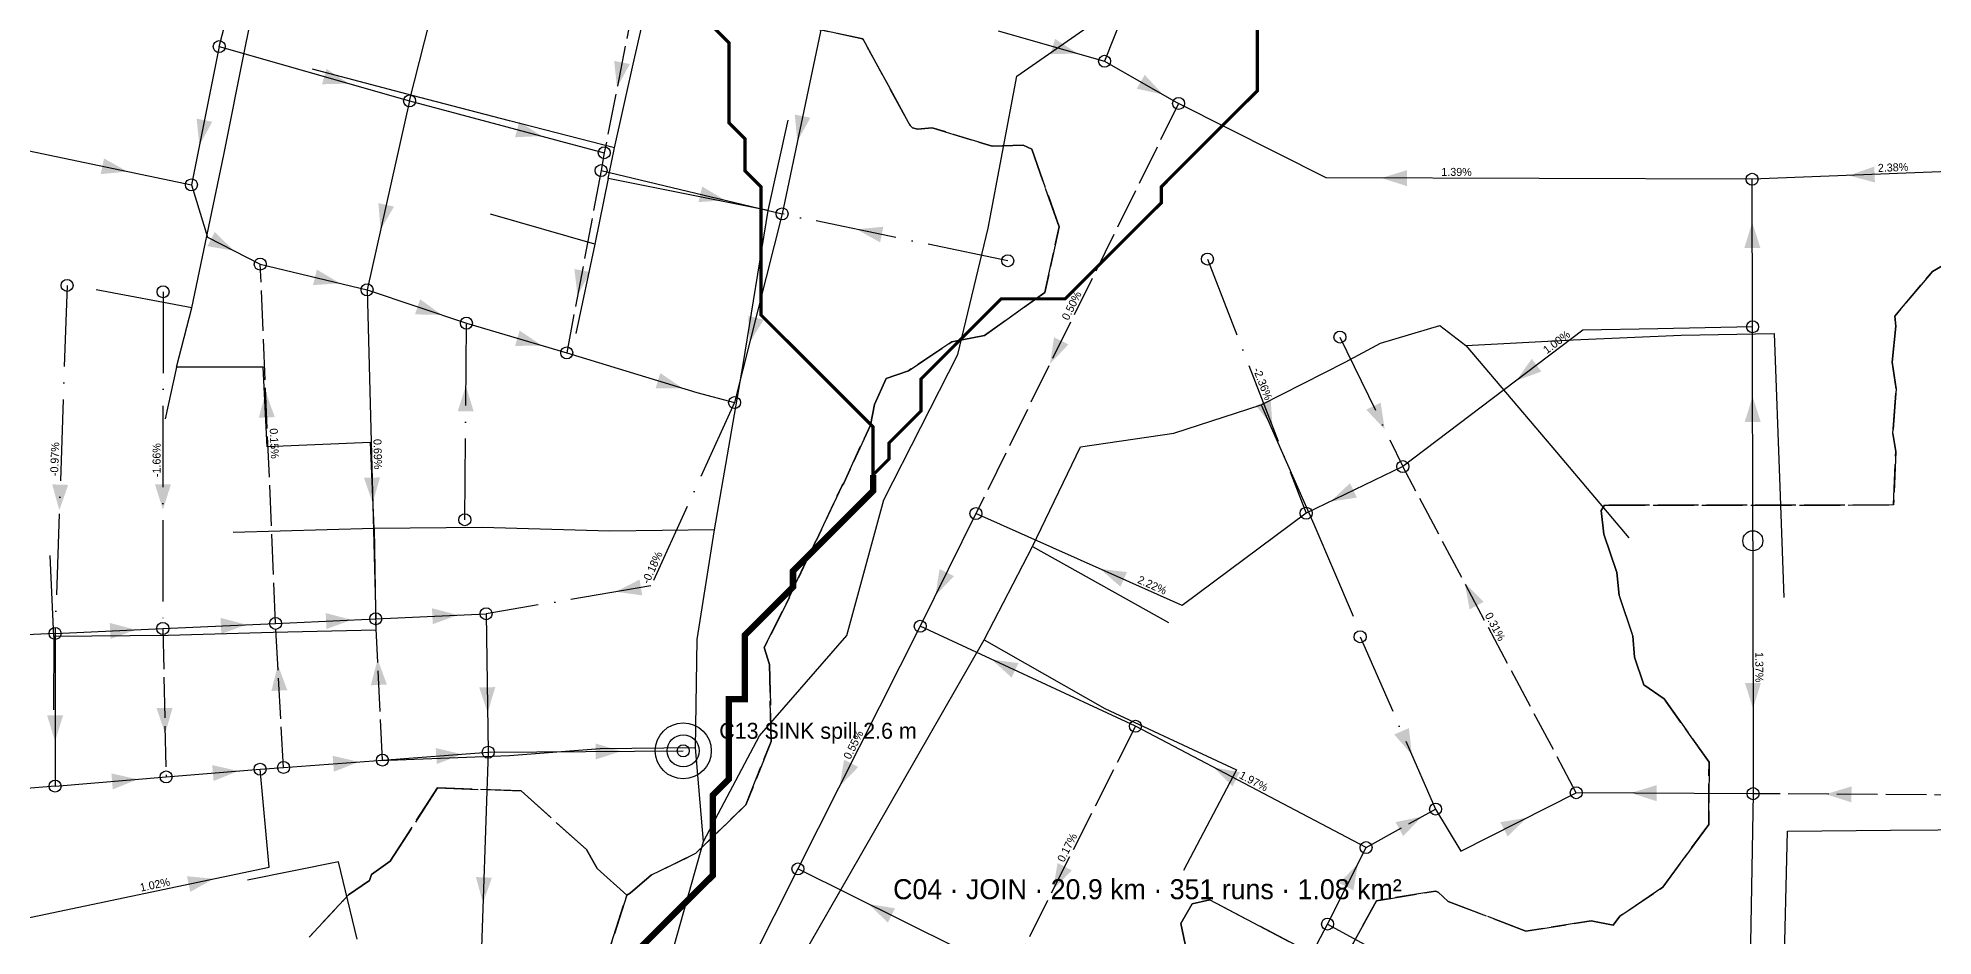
# Model space of a CAD drawing. Header units: metres. Extents: x 442821 to 452274, y 2561971 to 2571293.
# Drawn here: x 450271.3 to 450744.8, y 2568709.7 to 2568934.2 of the extents above; entities that cross this region are included whole.
import ezdxf
from ezdxf.enums import TextEntityAlignment as Align

# ---------------------------------------------------------------- set-up
doc = ezdxf.new("R2010")
doc.units = ezdxf.units.M
doc.header["$LTSCALE"] = 8
doc.linetypes.add('DASHDOT', pattern=[3.556, 2.54, -0.508, 0, -0.508])
doc.linetypes.add('DASHED', pattern=[1.524, 1.27, -0.254])
for name, color, linetype in [('A_ARROWS', 7, 'Continuous'), ('A_BUILT_2006', 252, 'Continuous'), ('A_CATCH_LABEL', 7, 'Continuous'), ('A_CATCHMENTS', 7, 'Continuous'), ('A_GRADIENT', 8, 'Continuous'), ('A_JUNCTIONS', 8, 'Continuous'), ('A_OUTLET_LABEL', 7, 'Continuous'), ('A_OUTLETS', 7, 'Continuous'), ('A_RUNS', 7, 'Continuous'), ('A_STREAMS', 5, 'Continuous')]:
    doc.layers.add(name, color=color, linetype=linetype)

msp = doc.modelspace()

# ---------------------------------------------------------------- linework, layer by layer
at = {"layer": 'A_ARROWS', "color": 1}
for points in [[(450531.04, 2568930.3), (450524.34, 2568930.13), (450525.44, 2568933.98)], [(450552.4, 2568920.07), (450545.85, 2568921.5), (450547.83, 2568924.97)], [(450606.98, 2568899.18), (450613.39, 2568901.16), (450613.37, 2568897.16)], [(450723.83, 2568899.8), (450730.14, 2568902.05), (450730.3, 2568898.06)], [(450699.65, 2568888.11), (450701.67, 2568881.72), (450697.67, 2568881.71)], [(450524.16, 2568852.74), (450525.2, 2568859.36), (450528.79, 2568857.59)], [(450640.66, 2568848.53), (450644.55, 2568853.99), (450646.97, 2568850.81)], [(450579.77, 2568837.09), (450575.59, 2568842.33), (450579.32, 2568843.78)], [(450607.8, 2568836.4), (450603.2, 2568841.28), (450606.8, 2568843.03)], [(450699.75, 2568844.6), (450701.76, 2568838.21), (450697.76, 2568838.2)], [(450594.25, 2568818.32), (450599.14, 2568822.9), (450600.88, 2568819.3)], [(450495.55, 2568794.82), (450496.59, 2568801.44), (450500.18, 2568799.67)], [(450536.74, 2568801.47), (450543.4, 2568800.69), (450541.77, 2568797.03)], [(450627.79, 2568797.97), (450632.56, 2568793.26), (450629.03, 2568791.38)], [(450509.63, 2568778.82), (450516.28, 2568777.94), (450514.59, 2568774.31)], [(450614.59, 2568755.03), (450610.19, 2568760.09), (450613.86, 2568761.69)], [(450471.62, 2568747.17), (450472.71, 2568753.78), (450476.28, 2568751.98)], [(450565.03, 2568751.88), (450571.62, 2568750.67), (450569.76, 2568747.13)], [(450669.34, 2568745.47), (450675.75, 2568747.43), (450675.73, 2568743.43)], [(450617.07, 2568739.54), (450612.44, 2568734.69), (450610.5, 2568738.19)], [(450643.31, 2568739.28), (450638.51, 2568734.6), (450636.7, 2568738.17)], [(450524.97, 2568721.35), (450526.06, 2568727.96), (450529.64, 2568726.16)], [(450601.1, 2568727.75), (450600, 2568721.14), (450596.43, 2568722.94)], [(450478.84, 2568717.71), (450485.46, 2568716.65), (450483.68, 2568713.07)]]:
    msp.add_solid(points, dxfattribs=at)
at = {"layer": 'A_ARROWS', "color": 3}
for points in [[(450348.98, 2568922.79), (450342.27, 2568922.62), (450343.37, 2568926.47)], [(450415.99, 2568921.8), (450415.26, 2568928.46), (450419.19, 2568927.69)], [(450311.63, 2568907.36), (450310.93, 2568914.03), (450314.85, 2568913.25)], [(450397.21, 2568909.67), (450390.51, 2568909.38), (450391.54, 2568913.25)], [(450461.04, 2568908.38), (450460.39, 2568915.05), (450464.31, 2568914.23)], [(450293.65, 2568900.81), (450286.98, 2568900.16), (450287.8, 2568904.08)], [(450443.03, 2568893.62), (450436.34, 2568893.16), (450437.27, 2568897.05)], [(450356.9, 2568886.22), (450356.35, 2568892.91), (450360.26, 2568892.03)], [(450320.24, 2568881.02), (450313.63, 2568882.14), (450315.45, 2568885.71)], [(450475.87, 2568886.35), (450482.54, 2568887.01), (450481.73, 2568883.09)], [(450346.73, 2568872.87), (450340.04, 2568872.42), (450340.98, 2568876.31)], [(450406.11, 2568869.77), (450405.33, 2568876.43), (450409.26, 2568875.69)], [(450372.2, 2568864.96), (450365.5, 2568865.1), (450366.77, 2568868.89)], [(450397.22, 2568857.31), (450390.51, 2568857.21), (450391.65, 2568861.05)], [(450449.12, 2568858.04), (450448.75, 2568864.74), (450452.63, 2568863.76)], [(450378.22, 2568847.25), (450380.17, 2568840.83), (450376.17, 2568840.87)], [(450432.34, 2568846.65), (450425.63, 2568846.6), (450426.8, 2568850.43)], [(450328.2, 2568845.74), (450330.47, 2568839.43), (450326.47, 2568839.26)], [(450276.63, 2568816.15), (450274.85, 2568822.61), (450278.85, 2568822.48)], [(450302.52, 2568816.25), (450300.52, 2568822.65), (450304.52, 2568822.65)], [(450354.93, 2568817.9), (450352.76, 2568824.25), (450356.76, 2568824.35)], [(450415.65, 2568795.77), (450421.62, 2568798.81), (450422.29, 2568794.87)], [(450323.4, 2568787.54), (450317.1, 2568785.24), (450316.92, 2568789.24)], [(450349.68, 2568788.74), (450343.38, 2568786.45), (450343.2, 2568790.44)], [(450376.24, 2568789.95), (450369.93, 2568787.66), (450369.75, 2568791.66)], [(450295.73, 2568786.27), (450289.43, 2568783.98), (450289.24, 2568787.97)], [(450331.25, 2568777.45), (450333.6, 2568771.17), (450329.61, 2568770.95)], [(450356.17, 2568778.88), (450358.47, 2568772.58), (450354.47, 2568772.39)], [(450383.65, 2568765.5), (450381.55, 2568771.87), (450385.55, 2568771.93)], [(450303.07, 2568760.32), (450300.93, 2568766.67), (450304.93, 2568766.76)], [(450275.57, 2568758.45), (450273.57, 2568764.85), (450277.57, 2568764.85)], [(450377.21, 2568755.17), (450370.97, 2568752.7), (450370.68, 2568756.69)], [(450417.04, 2568755.9), (450410.65, 2568753.85), (450410.63, 2568757.85)], [(450321.38, 2568750.97), (450315.17, 2568748.45), (450314.84, 2568752.43)], [(450351.46, 2568753.25), (450345.23, 2568750.78), (450344.93, 2568754.77)], [(450296.2, 2568748.89), (450289.98, 2568746.37), (450289.65, 2568750.36)], [(450315.21, 2568724.02), (450309.36, 2568720.75), (450308.53, 2568724.66)]]:
    msp.add_solid(points, dxfattribs=at)
at = {"layer": 'A_ARROWS', "color": 2}
for points in [[(450699.83, 2568766.59), (450697.82, 2568772.98), (450701.82, 2568772.99)], [(450718.05, 2568745.17), (450724.46, 2568747.12), (450724.43, 2568743.12)], [(450382.5, 2568717.99), (450380.72, 2568724.45), (450384.72, 2568724.31)]]:
    msp.add_solid(points, dxfattribs=at)
at = {"layer": 'A_BUILT_2006', "color": 252}
for points in [[(450322.89, 2568930.9), (450327.44, 2568953.53)], [(450420, 2568927.63), (450424.74, 2568948.47)], [(450515.87, 2568924.62), (450536.39, 2568938.88)], [(450317.74, 2568905), (450322.89, 2568930.9)], [(450364.79, 2568919.84), (450339.87, 2568926.43)], [(450415.35, 2568906.71), (450420, 2568927.63)], [(450508.75, 2568886.68), (450515.87, 2568924.62)], [(450389.1, 2568913.47), (450364.79, 2568919.84)], [(450415.35, 2568906.71), (450389.1, 2568913.47)], [(450453.78, 2568891.06), (450458.76, 2568913.67)], [(450309.76, 2568866.72), (450317.74, 2568905)], [(450413.8, 2568899.1), (450414.58, 2568903.1), (450415.35, 2568906.71)], [(450413.8, 2568899.1), (450410.44, 2568882.66)], [(450453.78, 2568891.06), (450413.8, 2568899.1)], [(450410.44, 2568882.66), (450384.4, 2568890.15)], [(450447.5, 2568852.59), (450453.78, 2568891.06)], [(450501.11, 2568855.07), (450508.75, 2568886.68)], [(450410.44, 2568882.66), (450405.68, 2568860.34)], [(450309.76, 2568866.72), (450285.87, 2568871.26)], [(450305.94, 2568851.87), (450309.76, 2568866.72)], [(450606.75, 2568857.9), (450621.61, 2568862.36), (450628.05, 2568857.36)], [(450681.92, 2568859.88), (450705.11, 2568860.34)], [(450705.11, 2568860.34), (450706.55, 2568822.03)], [(450597.91, 2568853.13), (450606.75, 2568857.9)], [(450628.05, 2568857.36), (450654.93, 2568858.74)], [(450628.05, 2568857.36), (450649.81, 2568831.78)], [(450654.93, 2568858.74), (450681.92, 2568859.88)], [(450305.94, 2568851.87), (450303.05, 2568839.02)], [(450327.59, 2568851.89), (450305.94, 2568851.87)], [(450328.58, 2568832.02), (450327.59, 2568851.89)], [(450440.35, 2568811.24), (450447.5, 2568852.59)], [(450482.69, 2568818.71), (450501.11, 2568855.07)], [(450576.97, 2568842.45), (450597.91, 2568853.13)], [(450555.12, 2568835.39), (450576.97, 2568842.45)], [(450576.97, 2568842.45), (450590.11, 2568812.65)], [(450354.36, 2568833.07), (450328.58, 2568832.02)], [(450355.29, 2568811.59), (450354.36, 2568833.07)], [(450519.82, 2568807.09), (450531.83, 2568831.96)], [(450531.83, 2568831.96), (450555.12, 2568835.39)], [(450649.81, 2568831.78), (450668.79, 2568809.24)], [(450473.4, 2568784.82), (450482.69, 2568818.71)], [(450706.55, 2568822.03), (450707.52, 2568794.3)], [(450355.29, 2568811.59), (450320.09, 2568810.54)], [(450382.29, 2568811.86), (450355.29, 2568811.59)], [(450355.29, 2568811.59), (450355.74, 2568786.14)], [(450414.22, 2568810.93), (450382.29, 2568811.86)], [(450440.35, 2568811.24), (450414.22, 2568810.93)], [(450436.03, 2568783.83), (450440.35, 2568811.24)], [(450590.11, 2568812.65), (450599.9, 2568789.68)], [(450275.23, 2568784.56), (450274.35, 2568804.83)], [(450507.74, 2568783.77), (450519.82, 2568807.09)], [(450519.82, 2568807.09), (450553.76, 2568788.1)], [(450275.23, 2568784.56), (450275.2, 2568766.28)], [(450303.85, 2568784.87), (450275.23, 2568784.56)], [(450330.04, 2568785.61), (450303.85, 2568784.87)], [(450355.74, 2568786.14), (450330.04, 2568785.61)], [(450451.62, 2568759.79), (450473.4, 2568784.82)], [(450435.6, 2568756.73), (450436.03, 2568783.83)], [(450490.84, 2568754.27), (450507.74, 2568783.77)], [(450507.74, 2568783.77), (450537.84, 2568766.59)], [(450537.84, 2568766.59), (450570.8, 2568751.22)], [(450411.79, 2568756.47), (450389.13, 2568754.72)], [(450435.6, 2568756.73), (450411.79, 2568756.47)], [(450437.6, 2568733.36), (450435.6, 2568756.73)], [(450437.6, 2568733.36), (450451.62, 2568759.79)], [(450389.13, 2568754.72), (450356.82, 2568753.52)], [(450473.94, 2568724.76), (450490.84, 2568754.27)], [(450570.8, 2568751.22), (450557.53, 2568726.08)], [(450428.92, 2568702.51), (450437.6, 2568733.36)], [(450707.56, 2568697.97), (450708.42, 2568735.91)], [(450708.42, 2568735.91), (450734.2, 2568736.2)], [(450734.2, 2568736.2), (450757.95, 2568736.34)], [(450346.4, 2568728.28), (450323.66, 2568723.66)], [(450351.08, 2568708.92), (450346.4, 2568728.28)], [(450454.24, 2568690.52), (450473.94, 2568724.76)]]:
    msp.add_lwpolyline(points, dxfattribs=at)
at = {"layer": 'A_CATCHMENTS', "color": 3, "linetype": 'DASHED'}
msp.add_lwpolyline([(450458.97, 2568937.86), (450477.4, 2568933.99), (450489.21, 2568912.32), (450489.85, 2568911.74), (450491.05, 2568911.43), (450494.73, 2568911.73), (450509.76, 2568907.11), (450517.49, 2568907.43), (450519.6, 2568906.41), (450526.49, 2568887.02), (450522.89, 2568870.58), (450507.81, 2568859.81), (450499.61, 2568858.23), (450488.79, 2568850.99), (450483.24, 2568849.08), (450480.31, 2568842.61), (450479.31, 2568837.45), (450472.62, 2568822.89), (450472.2, 2568822.36), (450465.83, 2568808.7), (450465.65, 2568808.47), (450459.09, 2568794.6), (450458.99, 2568794.13), (450452.79, 2568781.85), (450454.12, 2568777.57), (450454.47, 2568758.38), (450448.19, 2568742.53), (450435.6, 2568730.31), (450424.63, 2568724.99), (450419.26, 2568720.39), (450418.46, 2568719.97), (450411.04, 2568726.62), (450408.34, 2568731.34), (450391.99, 2568746.01), (450371.16, 2568746.73), (450359.28, 2568728.41), (450354.66, 2568725.12), (450354.15, 2568723.6), (450348.91, 2568720.02), (450339.05, 2568709.4)], dxfattribs=at)
at = {"layer": 'A_CATCHMENTS', "color": 1, "linetype": 'DASHED'}
for points in [[(450414.51, 2568707.77), (450418.46, 2568719.97), (450419.26, 2568720.39), (450424.63, 2568724.99), (450435.6, 2568730.31), (450448.19, 2568742.53), (450454.47, 2568758.38), (450454.12, 2568777.57), (450452.79, 2568781.85), (450458.99, 2568794.13), (450459.09, 2568794.6), (450465.65, 2568808.47), (450465.83, 2568808.7), (450472.2, 2568822.36), (450472.62, 2568822.89), (450479.31, 2568837.45), (450480.31, 2568842.61), (450483.24, 2568849.08), (450488.79, 2568850.99), (450499.61, 2568858.23), (450507.81, 2568859.81), (450522.89, 2568870.58), (450526.49, 2568887.02), (450519.6, 2568906.41), (450517.49, 2568907.43), (450509.76, 2568907.11), (450494.73, 2568911.73), (450491.05, 2568911.43), (450489.85, 2568911.74), (450489.21, 2568912.32), (450477.4, 2568933.99), (450458.97, 2568937.86)], [(450748.31, 2568877.93), (450744.66, 2568875.8), (450735.24, 2568864.64), (450735.53, 2568862.15), (450734.59, 2568853.12), (450735.57, 2568846.48), (450734.74, 2568835.29), (450735.53, 2568830.81), (450734.95, 2568817.46), (450662.69, 2568817.39), (450661.88, 2568816.1), (450662.57, 2568810.2), (450665.82, 2568800.58), (450666.39, 2568794.8), (450669.81, 2568784.78), (450670.19, 2568779.4), (450672.57, 2568772.53), (450677.63, 2568768.98), (450688.85, 2568753.19), (450688.76, 2568737.57), (450677.29, 2568721.91), (450666.54, 2568714.64), (450664.9, 2568712.4), (450659.41, 2568713.5), (450643.11, 2568710.96), (450623.69, 2568718.34), (450621.15, 2568720.71), (450620.54, 2568720.93), (450605.74, 2568718.54), (450596.53, 2568701.69), (450564.09, 2568718.74), (450559.73, 2568717.73), (450556.83, 2568712.86), (450558.26, 2568706.12)]]:
    msp.add_lwpolyline(points, dxfattribs=at)
at = {"layer": 'A_CATCHMENTS', "color": 2, "linetype": 'DASHED'}
for points in [[(450558.26, 2568706.12), (450556.83, 2568712.86), (450559.73, 2568717.73), (450564.09, 2568718.74), (450596.53, 2568701.69), (450605.74, 2568718.54), (450620.54, 2568720.93), (450621.15, 2568720.71), (450623.69, 2568718.34), (450643.11, 2568710.96), (450659.41, 2568713.5), (450664.9, 2568712.4), (450666.54, 2568714.64), (450677.29, 2568721.91), (450688.76, 2568737.57), (450688.85, 2568753.19), (450677.63, 2568768.98), (450672.57, 2568772.53), (450670.19, 2568779.4), (450669.81, 2568784.78), (450666.39, 2568794.8), (450665.82, 2568800.58), (450662.57, 2568810.2), (450661.88, 2568816.1), (450662.69, 2568817.39), (450734.95, 2568817.46), (450735.53, 2568830.81), (450734.74, 2568835.29), (450735.57, 2568846.48), (450734.59, 2568853.12), (450735.53, 2568862.15), (450735.24, 2568864.64), (450744.66, 2568875.8), (450748.31, 2568877.93)], [(450339.05, 2568709.4), (450348.91, 2568720.02), (450354.15, 2568723.6), (450354.66, 2568725.12), (450359.28, 2568728.41), (450371.16, 2568746.73), (450391.99, 2568746.01), (450408.34, 2568731.34), (450411.04, 2568726.62), (450418.46, 2568719.97), (450414.51, 2568707.77)]]:
    msp.add_lwpolyline(points, dxfattribs=at)
at = {"layer": 'A_JUNCTIONS'}
for centre in [(450316.58, 2568932.02), (450537.82, 2568928.37), (450364.16, 2568918.47), (450556.32, 2568917.83), (450412.8, 2568905.52), (450309.64, 2568897.47), (450412.01, 2568901.03), (450699.61, 2568898.86), (450457.23, 2568890.22), (450326.83, 2568877.66), (450513.62, 2568878.51), (450563.52, 2568878.93), (450278.55, 2568872.35), (450302.55, 2568870.75), (450353.52, 2568871.23), (450378.34, 2568862.9), (450596.62, 2568859.43), (450699.74, 2568862), (450403.41, 2568855.48), (450445.35, 2568843.05), (450612.34, 2568827.04), (450377.96, 2568813.78), (450505.68, 2568815.32), (450588.19, 2568815.4), (450330.68, 2568787.87), (450355.69, 2568789.01), (450383.27, 2568790.27), (450275.58, 2568785.35), (450302.5, 2568786.58), (450491.75, 2568787.13), (450601.68, 2568784.54), (450545.52, 2568762.15), (450383.8, 2568755.66), (450432.53, 2568756.01), (450326.79, 2568751.41), (450332.66, 2568751.85), (450357.35, 2568753.69), (450275.56, 2568747.19), (450303.31, 2568749.48), (450655.67, 2568745.54), (450699.85, 2568745.3), (450620.52, 2568741.46), (450603.14, 2568731.82), (450461.19, 2568726.48), (450593.53, 2568712.72)]:
    msp.add_circle(centre, 1.5, dxfattribs=at)
at = {"layer": 'A_JUNCTIONS', "color": 30}
msp.add_circle((450699.79, 2568808.51), 2.5, dxfattribs=at)
at = {"layer": 'A_OUTLETS', "color": 1}
for radius in [7, 4]:
    msp.add_circle((450432.53, 2568756.01), radius, dxfattribs=at)
at = {"layer": 'A_RUNS', "color": 1}
for points in [[(450545.92, 2569067.29), (450549.71, 2568958.5), (450537.82, 2568928.37)], [(450511.26, 2568935.94), (450537.82, 2568928.37)], [(450537.82, 2568928.37), (450556.32, 2568917.83)], [(450699.61, 2568898.86), (450593.21, 2568899.23), (450556.32, 2568917.83)], [(450770.14, 2568901.62), (450699.61, 2568898.86)], [(450699.74, 2568862), (450699.61, 2568898.86)], [(450699.74, 2568862), (450676.05, 2568861.52), (450657.29, 2568861.15), (450612.34, 2568827.04)], [(450699.79, 2568808.51), (450699.74, 2568862)], [(450612.34, 2568827.04), (450588.19, 2568815.4)], [(450505.68, 2568815.32), (450491.75, 2568787.13)], [(450588.19, 2568815.4), (450557.16, 2568792.36), (450505.68, 2568815.32)], [(450491.75, 2568787.13), (450461.19, 2568726.48)], [(450545.52, 2568762.15), (450491.75, 2568787.13)], [(450603.14, 2568731.82), (450545.52, 2568762.15)], [(450620.52, 2568741.46), (450626.82, 2568730.91), (450655.67, 2568745.54)], [(450699.85, 2568745.3), (450655.67, 2568745.54)], [(450593.53, 2568712.72), (450603.14, 2568731.82)], [(450461.19, 2568726.48), (450425.64, 2568656.02), (450410.06, 2568625.14)], [(450514.27, 2568700.1), (450461.19, 2568726.48)]]:
    msp.add_lwpolyline(points, dxfattribs=at)
at = {"layer": 'A_RUNS', "color": 3}
for points in [[(450316.58, 2568932.02), (450329.32, 2568980.26)], [(450364.16, 2568918.47), (450376.7, 2568968.07)], [(450468.8, 2568945.4), (450457.23, 2568890.22)], [(450316.58, 2568932.02), (450309.64, 2568897.47)], [(450316.58, 2568932.02), (450364.16, 2568918.47)], [(450364.16, 2568918.47), (450353.52, 2568871.23)], [(450364.16, 2568918.47), (450412.8, 2568905.52)], [(450259.88, 2568907.87), (450309.64, 2568897.47)], [(450412.01, 2568901.03), (450457.23, 2568890.22)], [(450309.64, 2568897.47), (450313.64, 2568884.38), (450326.83, 2568877.66)], [(450457.23, 2568890.22), (450445.35, 2568843.05)], [(450326.83, 2568877.66), (450353.52, 2568871.23)], [(450353.52, 2568871.23), (450378.34, 2568862.9)], [(450353.52, 2568871.23), (450355.69, 2568789.01)], [(450378.34, 2568862.9), (450403.41, 2568855.48)], [(450403.41, 2568855.48), (450435.95, 2568845.54), (450445.35, 2568843.05)], [(450355.69, 2568789.01), (450383.27, 2568790.27)], [(450383.27, 2568790.27), (450383.8, 2568755.66)], [(450275.58, 2568785.35), (450242.93, 2568783.85)], [(450275.58, 2568785.35), (450275.56, 2568747.19)], [(450275.58, 2568785.35), (450302.5, 2568786.58)], [(450302.5, 2568786.58), (450330.68, 2568787.87)], [(450330.68, 2568787.87), (450355.69, 2568789.01)], [(450383.8, 2568755.66), (450432.53, 2568756.01)], [(450248.56, 2568710), (450329.06, 2568726.94), (450326.79, 2568751.41)], [(450303.31, 2568749.48), (450326.79, 2568751.41)], [(450326.79, 2568751.41), (450332.66, 2568751.85)], [(450332.66, 2568751.85), (450357.35, 2568753.69)], [(450357.35, 2568753.69), (450383.8, 2568755.66)], [(450275.56, 2568747.19), (450303.31, 2568749.48)]]:
    msp.add_lwpolyline(points, dxfattribs=at)
at = {"layer": 'A_RUNS', "color": 3, "linetype": 'DASHED'}
for points in [[(450422.72, 2568956.03), (450412.8, 2568905.52)], [(450412.8, 2568905.52), (450412.01, 2568901.03)], [(450412.01, 2568901.03), (450403.41, 2568855.48)], [(450330.68, 2568787.87), (450326.83, 2568877.66)], [(450302.5, 2568786.58), (450303.31, 2568749.48)], [(450332.66, 2568751.85), (450330.68, 2568787.87)], [(450357.35, 2568753.69), (450355.69, 2568789.01)], [(450275.56, 2568747.19), (450244.39, 2568744.62)]]:
    msp.add_lwpolyline(points, dxfattribs=at)
at = {"layer": 'A_RUNS', "color": 1, "linetype": 'DASHED'}
for points in [[(450556.32, 2568917.83), (450505.68, 2568815.32)], [(450655.67, 2568745.54), (450612.34, 2568827.04)], [(450545.52, 2568762.15), (450514.27, 2568700.1)], [(450603.14, 2568731.82), (450620.52, 2568741.46)]]:
    msp.add_lwpolyline(points, dxfattribs=at)
at = {"layer": 'A_RUNS', "color": 3, "linetype": 'DASHDOT'}
for points in [[(450513.62, 2568878.51), (450457.23, 2568890.22)], [(450278.55, 2568872.35), (450275.58, 2568785.35)], [(450302.55, 2568870.75), (450302.5, 2568786.58)], [(450377.96, 2568813.78), (450378.34, 2568862.9)], [(450445.35, 2568843.05), (450424.45, 2568797.26), (450383.27, 2568790.27)]]:
    msp.add_lwpolyline(points, dxfattribs=at)
at = {"layer": 'A_RUNS', "color": 1, "linetype": 'DASHDOT'}
for points in [[(450563.52, 2568878.93), (450588.19, 2568815.4)], [(450596.62, 2568859.43), (450612.34, 2568827.04)], [(450601.68, 2568784.54), (450620.52, 2568741.46)]]:
    msp.add_lwpolyline(points, dxfattribs=at)
at = {"layer": 'A_RUNS', "color": 2}
for points in [[(450699.79, 2568808.51), (450699.85, 2568745.3)], [(450383.8, 2568755.66), (450381.86, 2568699.53)], [(450699.85, 2568745.3), (450698.44, 2568666.04)], [(450570.17, 2568668.29), (450593.53, 2568712.72)], [(450593.53, 2568712.72), (450621.35, 2568697.53)]]:
    msp.add_lwpolyline(points, dxfattribs=at)
at = {"layer": 'A_RUNS', "color": 2, "linetype": 'DASHED'}
msp.add_lwpolyline([(450755.35, 2568744.9), (450699.85, 2568745.3)], dxfattribs=at)
at = {"layer": 'A_STREAMS', "color": 5}
for points, const_width in [([(450439.95, 2568937), (450443.95, 2568933), (450443.95, 2568929), (450443.95, 2568924.99), (450443.95, 2568920.99), (450443.95, 2568916.99), (450443.95, 2568912.99), (450447.95, 2568908.99), (450447.95, 2568904.99), (450447.95, 2568900.99), (450451.95, 2568896.98), (450451.95, 2568892.98), (450451.95, 2568888.98), (450451.95, 2568884.98), (450451.95, 2568880.98), (450451.95, 2568876.98), (450451.95, 2568872.98), (450451.95, 2568868.98), (450451.95, 2568864.97), (450455.95, 2568860.97), (450459.95, 2568856.97), (450463.95, 2568852.97), (450467.95, 2568848.97), (450471.95, 2568844.97), (450475.96, 2568840.97), (450479.96, 2568836.96), (450479.96, 2568832.96), (450479.96, 2568828.96), (450479.96, 2568824.96)], 0.8), ([(450575.97, 2568937), (450575.97, 2568933), (450575.97, 2568929), (450575.97, 2568924.99), (450575.97, 2568920.99), (450571.97, 2568916.99), (450567.97, 2568912.99), (450563.97, 2568908.99), (450559.97, 2568904.99), (450555.97, 2568900.99), (450551.97, 2568896.98), (450551.97, 2568892.98), (450547.96, 2568888.98), (450543.96, 2568884.98), (450539.96, 2568880.98), (450535.96, 2568876.98), (450531.96, 2568872.98), (450527.96, 2568868.98), (450523.96, 2568868.98), (450519.96, 2568868.98), (450515.96, 2568868.98), (450511.96, 2568868.98), (450507.96, 2568864.97), (450503.96, 2568860.97), (450499.96, 2568856.97), (450495.96, 2568852.97), (450491.96, 2568848.97), (450491.96, 2568844.97), (450491.96, 2568840.97), (450487.96, 2568836.96), (450483.96, 2568832.96), (450483.96, 2568828.96), (450479.96, 2568824.96)], 0.8), ([(450479.96, 2568824.96), (450479.96, 2568820.96), (450475.96, 2568816.96), (450471.95, 2568812.96), (450467.95, 2568808.95), (450463.95, 2568804.95), (450459.95, 2568800.95), (450459.95, 2568796.95), (450455.95, 2568792.95), (450451.95, 2568788.95), (450447.95, 2568784.95), (450447.95, 2568780.94), (450447.95, 2568776.94), (450447.95, 2568772.94), (450447.95, 2568768.94), (450443.95, 2568768.94), (450443.95, 2568764.94), (450443.95, 2568760.94), (450443.95, 2568756.94), (450443.95, 2568752.93), (450443.95, 2568748.93), (450439.95, 2568744.93), (450439.95, 2568740.93), (450439.95, 2568736.93), (450439.95, 2568732.93), (450439.95, 2568728.93), (450439.95, 2568724.92), (450435.95, 2568720.92), (450431.95, 2568716.92), (450427.95, 2568712.92), (450423.95, 2568708.92), (450419.95, 2568704.92)], 1.6)]:
    msp.add_lwpolyline(points, dxfattribs=dict(at, const_width=const_width))

# ---------------------------------------------------------------- texts
at = {"layer": 'A_CATCH_LABEL', "color": 1}
msp.add_text('C04 · JOIN · 20.9 km · 351 runs · 1.08 km²', height=5, dxfattribs=at).set_placement((450548.51, 2568721.42), align=Align.MIDDLE_CENTER)
at = {"layer": 'A_GRADIENT', "color": 1}
for s, rotation, p in [('2.38%', 2.2424, (450734.88, 2568900.24)), ('1.39%', 359.8013, (450625.75, 2568899.11)), ('0.50%', 63.7099, (450531, 2568866.58)), ('1.00%', 37.1871, (450651.72, 2568856.93)), ('-2.36%', -68.7776, (450575.85, 2568847.17)), ('2.22%', 335.9607, (450549.07, 2568795.97)), ('0.31%', 298.0014, (450634, 2568786.29)), ('0.55%', 63.2605, (450476.47, 2568756.8)), ('1.97%', 332.2452, (450574.33, 2568746.99)), ('0.17%', 63.2759, (450529.89, 2568731.12))]:
    msp.add_text(s, height=2, rotation=rotation, dxfattribs=at).set_placement(p, align=Align.BOTTOM_CENTER)
at = {"layer": 'A_GRADIENT', "color": 3}
for s, rotation, p in [('0.15%', 272.4558, (450328.75, 2568832.76)), ('-0.97%', 88.0446, (450277.07, 2568828.85)), ('-1.66%', 89.967, (450302.53, 2568828.67)), ('0.69%', -88.4874, (450354.61, 2568830.12)), ('-0.18%', 65.4653, (450426.23, 2568801.16)), ('1.02%', 11.8811, (450300.84, 2568721))]:
    msp.add_text(s, height=2, rotation=rotation, dxfattribs=at).set_placement(p, align=Align.BOTTOM_CENTER)
at = {"layer": 'A_GRADIENT', "color": 2}
msp.add_text('1.37%', height=2, rotation=-89.9461, dxfattribs=at).set_placement((450699.82, 2568776.91), align=Align.BOTTOM_CENTER)
at = {"layer": 'A_OUTLET_LABEL', "color": 1}
msp.add_text('C13 SINK spill 2.6 m', height=4, dxfattribs=at).set_placement((450441.53, 2568759.01))

doc.saveas('drawing.dxf')
